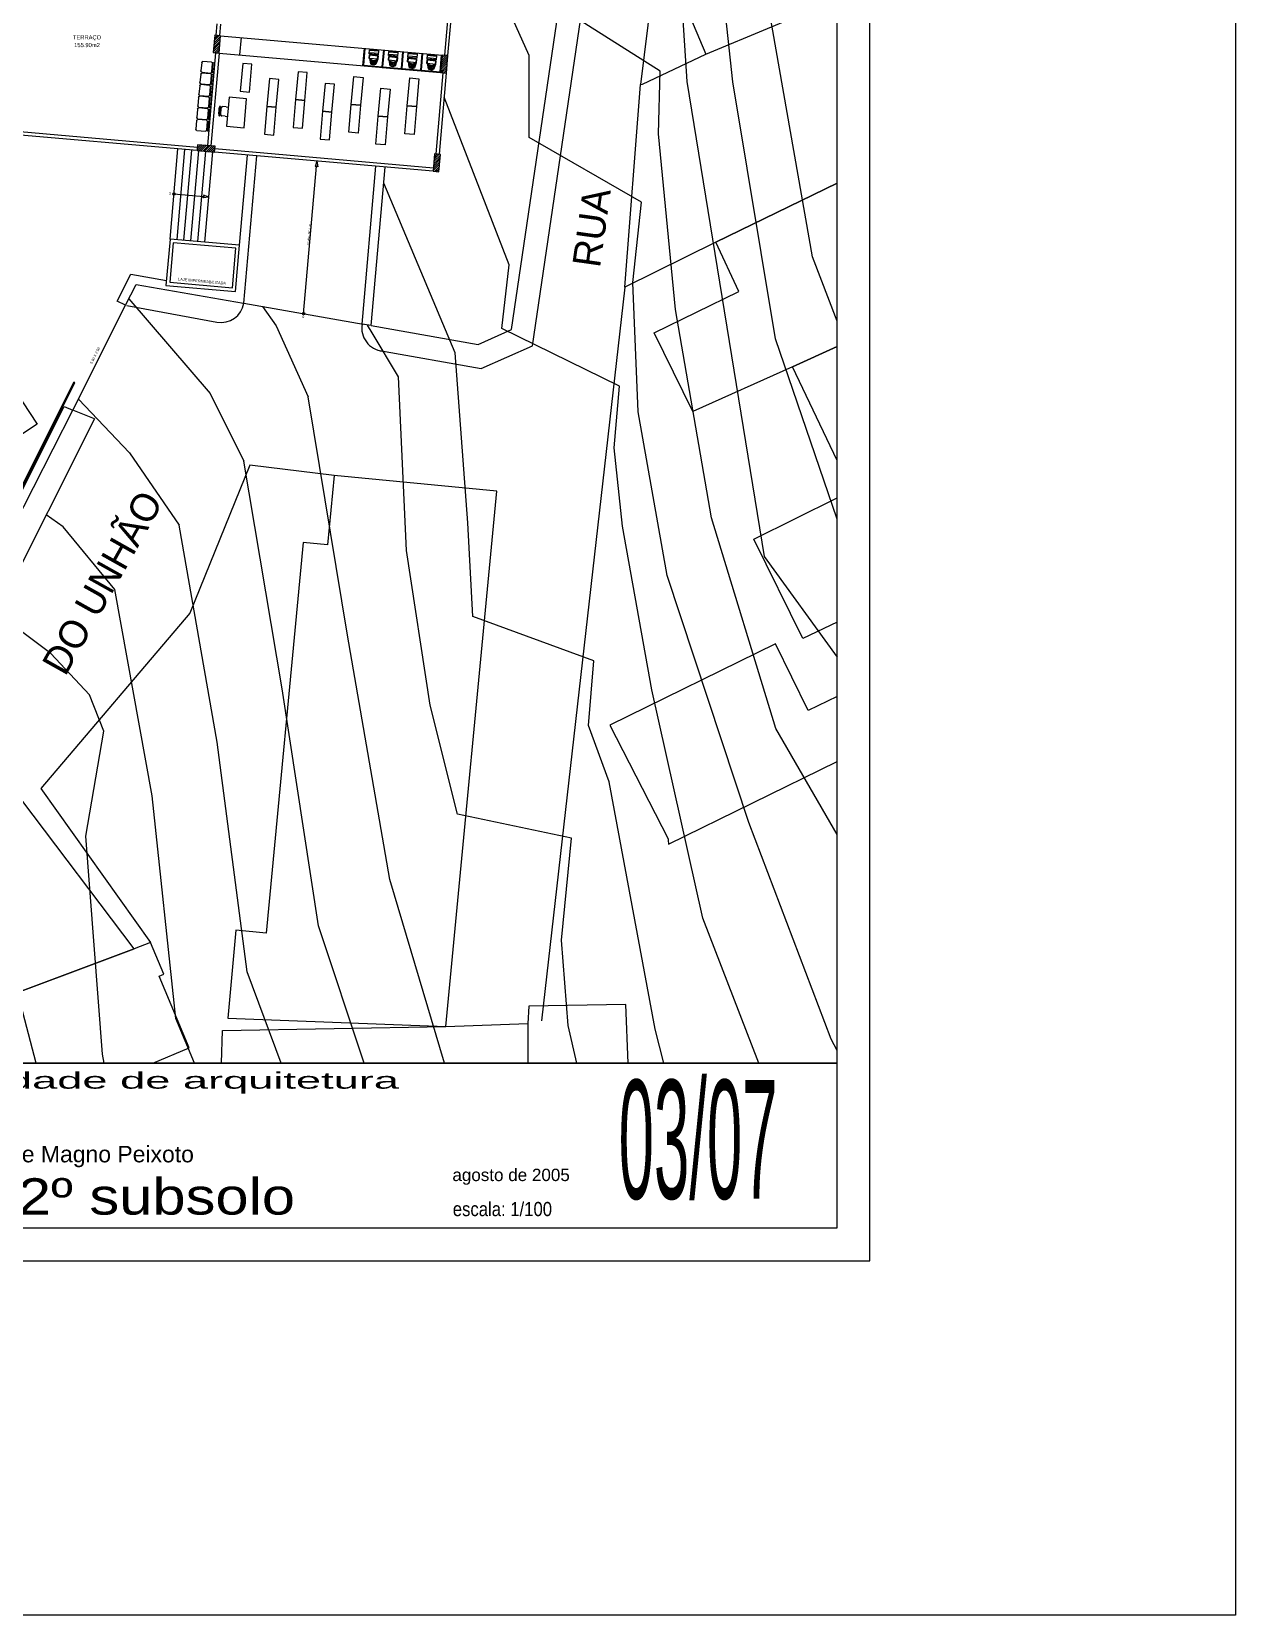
# Model space of a CAD drawing. Header units: millimetres. Extents: x 387 to 811, y 539 to 827.
# Drawn here: x 758.9 to 810.5, y 669.5 to 737.5 of the extents above; entities that cross this region are included whole.
import ezdxf
from ezdxf.enums import TextEntityAlignment as Align

# ---------------------------------------------------------------- set-up
doc = ezdxf.new("R2010")
doc.units = ezdxf.units.MM
for name, color, linetype in [('12', 115, 'Continuous'), ('7', 8, 'Continuous'), ('CORTE_PAPEL', 7, 'Continuous'), ('cuvas de nível', 51, 'Continuous'), ('ESQUADRIAS', 6, 'Continuous'), ('FORMATO', 6, 'Continuous'), ('LINHA FINA', 8, 'Continuous'), ('MOBILIARIO', 3, 'Continuous'), ('PAREDES EM CORTE', 5, 'Continuous'), ('pilar', 4, 'Continuous'), ('SIMBOLOS', 4, 'Continuous'), ('TEXTO', 4, 'Continuous'), ('TEXTO 1', 4, 'Continuous')]:
    doc.layers.add(name, color=color, linetype=linetype)

# ---------------------------------------------------------------- blocks, each defined once
blk = doc.blocks.new('pc')
at = {"layer": 'MOBILIARIO'}
for p, q in [((1156.7, -116.938), (1156.485, -116.858)), ((1156.495, -116.849), (1156.514, -116.638)), ((1156.495, -116.848), (1156.638, -116.861)), ((1156.638, -116.862), (1156.495, -116.849)), ((1156.499, -116.8), (1156.642, -116.813)), ((1156.504, -116.752), (1156.646, -116.764)), ((1156.731, -116.587), (1156.505, -116.628)), ((1156.508, -116.704), (1156.651, -116.716)), ((1156.512, -116.655), (1156.655, -116.668)), ((1156.514, -116.638), (1156.656, -116.651)), ((1156.656, -116.651), (1156.638, -116.862)), ((1156.699, -116.956), (1156.733, -116.569)), ((1156.731, -116.589), (1156.885, -116.602)), ((1156.733, -116.569), (1156.887, -116.583)), ((1156.887, -116.583), (1156.853, -116.969)), ((1156.894, -116.975), (1156.929, -116.577)), ((1156.929, -116.577), (1157.108, -116.593)), ((1156.944, -116.98), (1156.979, -116.581)), ((1157.044, -116.988), (1157.078, -116.59)), ((1157.074, -116.991), (1157.108, -116.593)), ((1156.699, -116.956), (1156.853, -116.969)), ((1156.7, -116.936), (1156.855, -116.95)), ((1156.894, -116.975), (1157.074, -116.991))]:
    blk.add_line(p, q, dxfattribs=at)
for centre, radius, start, end in [((1156.741, -116.765), 0.272, 149.97566, 199.96633), ((1156.868, -116.776), 0.218, 129.53001, 220.41197), ((1155.718, -116.675), 1.17, 346.39142, 3.55056)]:
    blk.add_arc(centre, radius, start, end, dxfattribs=at)
blk = doc.blocks.new('bureau de aula')
at = {"layer": 'MOBILIARIO'}
for p, q in [((676.065, -147.826), (676.018, -147.826)), ((676.065, -147.856), (676.018, -147.856)), ((676.065, -147.991), (676.065, -147.691)), ((676.265, -147.641), (676.115, -147.641)), ((676.265, -148.041), (676.115, -148.041))]:
    blk.add_line(p, q, dxfattribs=at)
blk.add_lwpolyline([(677.115, -147.216), (676.365, -147.216), (676.365, -148.466), (677.115, -148.466)], close=True, dxfattribs=at)
for points in [[(676.265, -147.641), (676.365, -147.641)], [(676.265, -148.041), (676.365, -148.041)]]:
    blk.add_lwpolyline(points, dxfattribs=at)
for centre, radius, start, end in [((676.968, -147.841), 1, 169.66011, 190.33989), ((676.008, -147.666), 0.025, 349.6601, 169.66011), ((676.008, -148.016), 0.025, 190.33989, 10.3399), ((676.968, -147.841), 0.95, 169.66011, 190.33989), ((676.115, -147.691), 0.05, 90, 180), ((676.115, -147.991), 0.05, 180, 270)]:
    blk.add_arc(centre, radius, start, end, dxfattribs=at)
blk = doc.blocks.new('cadesp')
at = {"layer": 'MOBILIARIO', "extrusion": (-4.4579e-32, -1.22461e-16, -1)}
for p, q in [((135.87, -114.147), (135.87, -114.517)), ((136.29, -114.097), (135.92, -114.097)), ((136.34, -114.517), (136.34, -114.147)), ((136.371, -114.147), (136.371, -114.517)), ((136.791, -114.097), (136.421, -114.097)), ((136.841, -114.517), (136.841, -114.147)), ((136.873, -114.147), (136.873, -114.517)), ((137.293, -114.097), (136.923, -114.097)), ((137.343, -114.517), (137.343, -114.147)), ((135.908, -114.593), (136.301, -114.593)), ((136.301, -114.643), (135.908, -114.643)), ((135.92, -114.567), (136.29, -114.567)), ((136.065, -114.592), (136.065, -114.567)), ((136.135, -114.653), (136.075, -114.653)), ((136.145, -114.592), (136.145, -114.567)), ((136.41, -114.593), (136.803, -114.593)), ((136.803, -114.643), (136.41, -114.643)), ((136.421, -114.567), (136.791, -114.567)), ((136.566, -114.592), (136.566, -114.567)), ((136.636, -114.653), (136.576, -114.653)), ((136.646, -114.592), (136.646, -114.567)), ((136.912, -114.593), (137.305, -114.593)), ((137.305, -114.643), (136.912, -114.643)), ((136.923, -114.567), (137.293, -114.567)), ((137.068, -114.592), (137.068, -114.567)), ((137.138, -114.653), (137.078, -114.653)), ((137.148, -114.592), (137.148, -114.567))]:
    blk.add_line(p, q, dxfattribs=at)
for centre, radius, start, end in [((-135.92, -114.147), 0.05, 0, 90), ((-136.29, -114.147), 0.05, 90, 180), ((-136.421, -114.147), 0.05, 0, 90), ((-136.791, -114.147), 0.05, 90, 180), ((-136.923, -114.147), 0.05, 0, 90), ((-137.293, -114.147), 0.05, 90, 180), ((-135.92, -114.517), 0.05, 270, 0), ((-136.075, -114.643), 0.01, 270, 0), ((-136.135, -114.643), 0.01, 180, 270), ((-136.29, -114.517), 0.05, 180, 270), ((-136.301, -114.618), 0.025, 90, 270), ((-136.421, -114.517), 0.05, 270, 0), ((-136.576, -114.643), 0.01, 270, 0), ((-136.636, -114.643), 0.01, 180, 270), ((-136.791, -114.517), 0.05, 180, 270), ((-136.803, -114.618), 0.025, 90, 270), ((-136.923, -114.517), 0.05, 270, 0), ((-137.078, -114.643), 0.01, 270, 0), ((-137.138, -114.643), 0.01, 180, 270), ((-137.293, -114.517), 0.05, 180, 270), ((-137.305, -114.618), 0.025, 90, 270)]:
    blk.add_arc(centre, radius, start, end, dxfattribs=at)
at = {"layer": 'MOBILIARIO', "extrusion": (2.95824e-32, -1.22461e-16, -1)}
for centre in [(-135.908, -114.618), (-136.41, -114.618), (-136.912, -114.618)]:
    blk.add_arc(centre, 0.025, 270, 90, dxfattribs=at)

msp = doc.modelspace()

# ---------------------------------------------------------------- hatches: boundary and pattern name
at = {"layer": 'pilar'}
h = msp.add_hatch(dxfattribs=at)
h.set_pattern_fill('ANSI31', color=8, scale=0.5, style=0)
h.set_pattern_definition([(45, (-350.478176, 843.47982), (-0.0441941738, 0.0441941738), [])])
h.paths.add_polyline_path([(766.969, 737.309), (766.72, 737.331), (766.655, 736.584), (766.904, 736.562)])
h = msp.add_hatch(dxfattribs=at)
h.set_pattern_fill('ANSI31', color=8, scale=0.5, style=0)
h.set_pattern_definition([(45, (-340.7129, 842.62579), (-0.0441941738, 0.0441941738), [])])
h.paths.add_polyline_path([(776.734, 736.455), (776.485, 736.477), (776.42, 735.73), (776.669, 735.708)])
h = msp.add_hatch(dxfattribs=at)
h.set_pattern_fill('ANSI31', color=8, scale=0.5, style=0)
h.set_pattern_definition([(45, (-341.12692, 837.89356), (-0.0441941738, 0.0441941738), [])])
h.paths.add_polyline_path([(765.985, 732.627), (765.963, 732.378), (766.71, 732.313), (766.732, 732.562)])
h = msp.add_hatch(dxfattribs=at)
h.set_pattern_fill('ANSI31', color=8, scale=0.5, style=0)
h.set_pattern_definition([(45, (-341.03607, 838.38752), (-0.0441941738, 0.0441941738), [])])
h.paths.add_polyline_path([(776.411, 732.217), (776.162, 732.239), (776.097, 731.492), (776.346, 731.47)])

# ---------------------------------------------------------------- linework, layer by layer
at = {"color": 2}
msp.add_lwpolyline([(698.178, 826.512), (810.545, 826.512), (810.545, 669.51), (698.178, 669.51)], close=True, dxfattribs=at)
at = {"layer": '12'}
for p, q in [((780.366, 724.003, 54), (786.316, 764.423, 54)), ((762.938, 725.736, 98.996), (766.815, 725.013, 137.341)), ((778.166, 723.023, 54), (780.366, 724.003, 54)), ((773.795, 723.795, 54.33), (778.166, 723.023, 54)), ((761.557, 720.864, 102.307), (760.629, 721.244, 98.996)), ((761.557, 720.864, 102.307), (757.556, 712.913, 102.14))]:
    msp.add_line(p, q, dxfattribs=at)
at = {"layer": '12', "elevation": 54}
for points in [[(773.441, 724.865), (778.037, 724.061), (779.456, 724.693), (782.544, 745.583)], [(786.086, 744.023), (784.996, 735.213)], [(784.336, 726.513), (780.746, 695.023)]]:
    msp.add_lwpolyline(points, dxfattribs=at)
at = {"layer": '12'}
msp.add_polyline3d([(771.846, 718.433, 118.9), (768.226, 718.883, 105.3), (765.656, 712.523, 105.24), (759.246, 704.993, 104.69), (763.966, 698.393, 104.85)], dxfattribs=at)
for centre, start, end in [((766.987, 725.998, 185.013), 260.07904, 350.07904), ((774.031, 724.766, 102.761), 170.34413, 263.66057)]:
    msp.add_arc(centre, 1, start, end, dxfattribs=at)
at = {"layer": '7'}
for points in [[(793.44, 746.348, 122.533), (786.716, 743.403, 123.28), (787.586, 741.433, 123.3), (786.016, 740.773, 120.53), (787.806, 736.523, 120.19), (793.44, 738.874, 120.706)], [(788.236, 728.443, 121.24), (784.336, 726.513, 117.14), (784.996, 735.213, 117.85), (785.086, 735.233, 117.25), (787.806, 736.523, 120.19), (793.44, 738.874, 120.706)], [(793.44, 723.97, 117.295), (791.536, 723.093, 116.9), (787.246, 721.173, 116.49), (785.596, 724.563, 116.74), (789.226, 726.333, 121.28), (788.236, 728.443, 121.24), (793.44, 730.977, 121.295)], [(793.44, 730.977, 121.06), (788.236, 728.443, 121.24)], [(793.44, 719.081, 117.27), (791.536, 723.093, 116.9), (793.44, 723.97, 117.295)], [(793.44, 712.144, 123.546), (791.976, 711.443, 118.41), (789.866, 715.703, 118.37), (793.44, 717.478, 117.534)], [(793.44, 708.952, 128.842), (792.196, 708.343, 128.7), (790.796, 711.203, 127.96), (783.686, 707.713, 127.6), (786.196, 702.833, 127.66), (786.196, 702.783, 127.66), (786.206, 702.613, 127.77), (793.44, 706.161, 127.35)], [(765.616, 693.863, 105.01), (764.336, 696.943, 104.87), (764.536, 697.023, 104.86), (763.966, 698.393, 104.85), (763.266, 698.113, 105.76), (756.606, 695.623, 104.57), (755.686, 695.263, 104.48), (756.536, 693.215, 104.775)], [(784.467, 693.215, 110.648), (784.366, 695.733, 110.6), (780.206, 695.653, 110.34), (780.166, 694.913, 108.76), (780.166, 693.215, 109.475)], [(767.006, 693.215, 108.919), (767.046, 694.613, 108.89), (776.636, 694.783, 118.7)], [(776.636, 694.783, 118.7), (780.166, 694.913, 108.76), (780.166, 693.215, 109.56)], [(764.058, 693.215, 105.039), (765.616, 693.863, 105.01)]]:
    msp.add_polyline3d(points, dxfattribs=at)
for points in [[(778.836, 717.763, 118.84), (771.846, 718.433, 118.9), (771.566, 715.453, 118.35), (770.516, 715.553, 117.96), (768.926, 698.793, 117.8), (767.626, 698.913, 117.81), (767.276, 695.143, 118.6), (776.636, 694.783, 118.7)], [(758.436, 704.503, 105.68), (754.656, 700.153, 104.7), (756.596, 695.633, 104.57), (756.566, 695.613, 104.57), (763.266, 698.113, 105.76)]]:
    msp.add_polyline3d(points, close=True, dxfattribs=at)
at = {"layer": 'CORTE_PAPEL', "elevation": 74.516}
msp.add_lwpolyline([(710.756, 684.72), (794.856, 684.72), (794.856, 812.115), (710.756, 812.115)], close=True, dxfattribs=at)
at = {"layer": 'cuvas de nível'}
for points in [[(793.44, 725.061, 113), (792.386, 727.813, 113), (789.876, 742.103, 113), (788.546, 752.893, 113), (788.396, 754.423, 113), (783.716, 756.183, 113), (783.126, 758.453, 113), (781.296, 761.083, 113), (774.186, 766.513, 113), (768.326, 772.973, 113), (763.082, 776.16, 113)], [(793.44, 716.559, 112), (790.806, 724.303, 112), (788.966, 735.323, 112), (788.046, 743.843, 112), (787.386, 747.283, 112), (787.166, 749.263, 112), (783.333, 750.402, 112)], [(793.44, 703.029, 110), (790.816, 707.573, 110), (788.046, 716.623, 110), (786.506, 725.553, 110), (785.776, 733.093, 110), (785.846, 735.793, 110), (781.096, 738.793, 110), (781.316, 742.163, 110), (777.937, 745.986, 110)], [(781.996, 745.631, 111), (781.996, 745.613, 111), (786.966, 743.933, 111), (786.676, 740.203, 111), (786.986, 735.343, 111), (790.306, 714.953, 111), (793.44, 710.634, 111)], [(793.44, 693.755, 109), (793.196, 694.233, 109), (789.656, 703.533, 109), (786.146, 714.143, 109), (784.896, 721.163, 109), (784.676, 726.723, 109), (785.046, 730.163, 109), (780.216, 732.943, 109), (780.216, 736.453, 109), (778.496, 740.323, 109), (777.206, 741.843, 109)], [(790.081, 693.215, 108), (787.676, 699.433, 108), (785.486, 709.233, 108), (784.236, 716.263, 108), (783.876, 719.623, 108), (784.096, 722.263, 108), (779.046, 724.743, 108), (779.366, 727.473, 108), (776.578, 734.666, 108)], [(759.058, 693.215, 100), (758.076, 696.923, 100), (758.436, 704.403, 100), (756.106, 710.073, 100), (750.566, 713.603, 100), (747.396, 715.283, 100), (744.876, 716.823, 100), (742.486, 718.553, 100), (740.626, 720.203, 100), (737.866, 723.073, 100), (732.846, 726.443, 100), (727.346, 729.113, 100), (722.106, 732.173, 100), (721.467, 732.613, 100)], [(786.01, 693.215, 107), (785.626, 694.673, 107), (783.656, 705.283, 107), (782.776, 707.703, 107), (782.996, 710.483, 107), (777.796, 712.383, 107), (777.586, 716.403, 107), (777.046, 723.693, 107), (773.976, 730.979, 107)], [(763.029, 726.015, 104), (766.516, 721.953, 104), (767.966, 719.053, 104)], [(768.772, 725.681, 105), (769.356, 724.863, 105), (770.726, 721.813, 105)], [(782.268, 693.215, 106), (781.896, 694.823, 106), (781.606, 698.483, 106), (782.046, 702.873, 106), (777.146, 703.893, 106), (775.976, 708.573, 106), (774.956, 715.213, 106), (774.606, 722.673, 106), (773.486, 724.563, 106), (773.285, 724.892, 106)], [(761.975, 693.215, 101), (761.906, 693.603, 101), (761.186, 702.953, 101), (761.956, 707.463, 101), (761.346, 709.013, 101), (759.676, 710.793, 101), (756.156, 713.423, 101), (752.936, 714.803, 101), (742.746, 719.933, 101), (740.826, 721.563, 101), (739.683, 723.296, 101)], [(760.866, 721.716, 103), (763.066, 719.403, 103), (765.196, 716.303, 103)], [(776.588, 693.215, 105), (774.236, 701.093, 105), (772.416, 711.583, 105), (770.726, 721.813, 105)], [(773.141, 693.215, 104), (771.176, 699.103, 104), (769.616, 709.283, 104), (767.966, 719.053, 104)], [(762.436, 713.543, 102), (760.206, 716.223, 102), (759.481, 716.739, 102)], [(769.572, 693.215, 103), (768.116, 697.123, 103), (766.826, 706.983, 103), (765.196, 716.303, 103)], [(765.844, 693.215, 102), (765.046, 695.133, 102), (764.026, 704.683, 102), (762.436, 713.543, 102)]]:
    msp.add_polyline3d(points, dxfattribs=at)
at = {"layer": 'ESQUADRIAS', "elevation": 96.112}
msp.add_lwpolyline([(758.422, 717.968), (758.465, 717.946), (760.713, 722.413), (760.668, 722.435)], close=True, dxfattribs=at)
at = {"layer": 'FORMATO', "elevation": 74.516}
for points in [[(712.172, 693.215), (793.44, 693.215), (793.44, 810.699), (712.172, 810.699)], [(712.172, 693.215), (712.172, 686.135), (793.44, 686.135), (793.44, 693.215)]]:
    msp.add_lwpolyline(points, close=True, dxfattribs=at)
at = {"layer": 'LINHA FINA'}
for p, q in [((764.8, 728.583, 99.97), (765.138, 732.45, 20.588)), ((765.099, 728.557, 99.97), (765.437, 732.424, 20.588)), ((765.398, 728.531, 99.97), (765.736, 732.398, 20.588)), ((765.697, 728.505, 99.97), (766.035, 732.372, 20.588)), ((765.996, 728.478, 99.97), (766.334, 732.346, 20.588)), ((766.294, 728.452, 99.97), (766.633, 732.32, 20.588)), ((760.629, 721.244, 100.556), (762.891, 725.74, 100.556)), ((760.629, 721.244, 98.996), (762.891, 725.74, 98.996)), ((767.972, 725.826, 100.556), (773.092, 724.93, 54))]:
    msp.add_line(p, q, dxfattribs=at)
at = {"layer": 'LINHA FINA', "elevation": 98.996}
msp.add_lwpolyline([(752.546, 719.085), (757.836, 722.558), (759.098, 720.635), (754.918, 717.891), (753.656, 719.814)], dxfattribs=at)
at = {"layer": 'MOBILIARIO'}
for p, q in [((766.969, 737.309, 54), (776.485, 736.477, 54)), ((766.904, 736.562, 54), (776.42, 735.73, 54)), ((773.083, 736.022, 54), (773.148, 736.769, 54)), ((773.115, 736.049, 54), (773.178, 736.766, 54)), ((773.912, 735.979, 54), (773.975, 736.697, 54)), ((773.942, 735.977, 54), (774.005, 736.694, 54)), ((774.739, 735.907, 54), (774.802, 736.624, 54)), ((774.769, 735.905, 54), (774.832, 736.622, 54)), ((775.566, 735.835, 54), (775.629, 736.552, 54)), ((775.596, 735.832, 54), (775.658, 736.549, 54)), ((776.393, 735.762, 54), (776.455, 736.48, 54)), ((773.115, 736.049, 54), (773.912, 735.979, 54)), ((773.909, 735.95, 54), (776.42, 735.73, 54)), ((773.942, 735.977, 54), (774.739, 735.907, 54)), ((774.769, 735.905, 54), (775.566, 735.835, 54)), ((775.596, 735.832, 54), (776.393, 735.762, 54)), ((767.789, 728.321, 99.97), (768.127, 732.189, 74.179)), ((767.972, 725.826, 183.897), (768.526, 732.154, 54)), ((773.045, 724.934, 102.761), (773.638, 731.707, 34.773)), ((773.441, 724.865, 103.108), (774.036, 731.672, 34.773)), ((762.891, 725.74, 122.59), (762.534, 725.92, 122.59)), ((773.441, 724.865, 54), (773.045, 724.934, 102.761)), ((760.257, 721.396, 98.996), (760.629, 721.244, 98.996))]:
    msp.add_line(p, q, dxfattribs=at)
for points, elevation in [([(767.8, 736.484), (767.866, 737.231)], 54), ([(762.534, 725.92), (763.116, 727.077)], 122.59), ([(762.891, 725.74), (763.34, 726.632)], 122.59), ([(763.116, 727.077), (764.645, 726.809)], 100.556), ([(763.34, 726.632), (767.961, 725.828)], 100.556), ([(757.096, 715.115), (760.257, 721.396)], 98.996), ([(757.235, 714.598), (760.629, 721.244)], 98.996)]:
    msp.add_lwpolyline(points, dxfattribs=dict(at, elevation=elevation))
for points, elevation in [([(767.815, 734.927), (768.213, 734.892), (768.318, 736.087), (767.919, 736.122)], 54), ([(768.962, 734.274), (769.361, 734.239), (769.465, 735.435), (769.067, 735.47)], 54), ([(770.192, 734.568), (770.591, 734.533), (770.695, 735.729), (770.297, 735.763)], 54), ([(772.982, 734.324), (772.583, 734.359), (772.688, 735.554), (773.086, 735.519)], 54), ([(775.386, 734.264), (774.987, 734.299), (775.092, 735.495), (775.49, 735.46)], 54), ([(771.353, 734.065), (771.751, 734.03), (771.856, 735.225), (771.458, 735.26)], 54), ([(774.142, 733.821), (773.744, 733.856), (773.848, 735.051), (774.247, 735.016)], 54), ([(768.857, 733.079), (769.256, 733.044), (769.361, 734.239), (768.962, 734.274)], 54), ([(770.088, 733.373), (770.486, 733.338), (770.591, 734.533), (770.192, 734.568)], 54), ([(772.877, 733.129), (772.479, 733.163), (772.583, 734.359), (772.982, 734.324)], 54), ([(775.281, 733.069), (774.883, 733.104), (774.987, 734.299), (775.386, 734.264)], 54), ([(771.248, 732.869), (771.647, 732.835), (771.751, 734.03), (771.353, 734.065)], 54), ([(774.038, 732.625), (773.639, 732.66), (773.744, 733.856), (774.142, 733.821)], 54), ([(767.614, 726.329), (767.789, 728.321), (764.8, 728.583), (764.626, 726.591)], 99.97), ([(767.478, 726.492), (767.626, 728.185), (764.937, 728.42), (764.788, 726.727)], 99.97)]:
    msp.add_lwpolyline(points, close=True, dxfattribs=dict(at, elevation=elevation))
at = {"layer": 'PAREDES EM CORTE'}
for p, q in [((777.021, 741.449, 54), (776.585, 736.468, 54)), ((776.734, 736.455, 54), (777.17, 741.436, 54)), ((766.816, 737.825, 54), (766.772, 737.327, 54)), ((766.965, 737.812, 54), (766.922, 737.313, 54)), ((766.754, 736.576, 54), (766.406, 732.591, 54)), ((766.904, 736.563, 54), (766.555, 732.577, 54)), ((776.52, 735.721, 54), (776.214, 732.234, 54)), ((776.364, 732.221, 54), (776.669, 735.708, 54)), ((765.963, 732.378, 54), (756.773, 733.182, 54)), ((756.786, 733.332, 54.001), (765.976, 732.528, 54.001)), ((776.097, 731.492, 54), (766.71, 732.313, 54)), ((766.723, 732.462, 54.001), (776.11, 731.641, 54.001))]:
    msp.add_line(p, q, dxfattribs=at)
at = {"layer": 'pilar', "elevation": 54}
for points in [[(766.969, 737.309), (766.72, 737.331), (766.655, 736.584), (766.904, 736.562)], [(776.734, 736.455), (776.485, 736.477), (776.42, 735.73), (776.669, 735.708)], [(766.71, 732.313), (766.732, 732.562), (765.985, 732.627), (765.963, 732.378)], [(776.411, 732.217), (776.162, 732.239), (776.097, 731.492), (776.346, 731.47)]]:
    msp.add_lwpolyline(points, close=True, dxfattribs=at)
at = {"layer": 'SIMBOLOS'}
msp.add_line((770.532, 725.378, 77.278), (771.087, 731.716, 10.566), dxfattribs=at)
for points, elevation in [([(771.105, 731.928), (771.025, 731.697), (771.087, 731.716)], 54), ([(771.105, 731.928), (771.144, 731.686), (771.087, 731.716)], 54), ([(766.464, 730.386), (766.222, 730.347), (766.252, 730.404)], 60.279), ([(766.464, 730.386), (766.232, 730.466), (766.252, 730.404)], 60.279)]:
    msp.add_lwpolyline(points, dxfattribs=dict(at, elevation=elevation))
for centre in [(764.969, 730.517, 60.279), (770.532, 725.378, 77.278)]:
    msp.add_circle(centre, 0.05, dxfattribs=at)
at = {"layer": 'TEXTO'}
msp.add_line((764.969, 730.517, 60.279), (766.252, 730.404, 60.279), dxfattribs=at)

# ---------------------------------------------------------------- block references
at = {"rotation": 84.99999999999999}
for p in [(640.532, 609.337, 54), (640.4, 607.837, 54)]:
    msp.add_blockref('cadesp', p, dxfattribs=at)
at = {"layer": 'LINHA FINA', "rotation": 90}
for p in [(656.779, -420.403, 54), (657.606, -420.476, 54), (658.433, -420.548, 54), (659.26, -420.62, 54)]:
    msp.add_blockref('pc', p, dxfattribs=at)
at = {"layer": 'MOBILIARIO', "rotation": 355.0000000000003}
msp.add_blockref('bureau de aula', (106.38, 940.271, 54), dxfattribs=at)

# ---------------------------------------------------------------- texts
at = {"layer": 'SIMBOLOS', "width": 1.1}
for p in [(764.796, 730.489, 60.279), (770.515, 725.193, 77.278)]:
    msp.add_text('S', height=0.1, rotation=355, dxfattribs=at).set_placement(p, align=Align.CENTER)
at = {"layer": 'TEXTO'}
for s, p in [('TERRAÇO', (761.235, 737.241)), ('155.90m2', (761.235, 736.908))]:
    msp.add_text(s, height=0.18, dxfattribs=at).set_placement(p, align=Align.MIDDLE_CENTER)
for s, rotation, p in [('RUA', 82, (783.259, 727.317, -15.28)), ('DO UNHÃO', 60.69619, (760.3, 709.775, 54))]:
    msp.add_text(s, height=1.2, rotation=rotation, dxfattribs=at).set_placement(p)
msp.add_text('5.00 X 2.50', height=0.11, rotation=64, dxfattribs=at).set_placement((761.581, 723.582, 98.996), align=Align.MIDDLE_CENTER)
for s, height, width, p in [('universidade federal da bahia - faculdade de arquitetura', 0.70791, 2.05, (726.513, 692.115, 74.516)), ('03/07', 5.097, 0.4, (784.064, 687.391, 74.516)), ('alunos: Luís Guilherme Albuquerque e Magno Peixoto', 0.70791, 1.04, (742.181, 688.953, 74.516)), ('agosto de 2005', 0.53093, 1.03, (776.924, 688.149, 74.516)), ('planta baixa - 2º subsolo', 1.55741, 1.23, (742.174, 686.711, 74.516)), ('escala: 1/100', 0.6088, 0.88, (776.942, 686.644, 74.516))]:
    msp.add_text(s, height=height, dxfattribs=dict(at, width=width)).set_placement(p)
at = {"layer": 'TEXTO 1'}
msp.add_text('RAMPA - INC: 11%', height=0.075, rotation=85, dxfattribs=at).set_placement((770.807, 728.776, 44.576), align=Align.CENTER)
msp.add_text('LAJE IMPERMEABILIZADA', height=0.12, rotation=355, dxfattribs=at).set_placement((766.174, 726.773, 99.97), align=Align.MIDDLE_CENTER)

doc.saveas('drawing.dxf')
